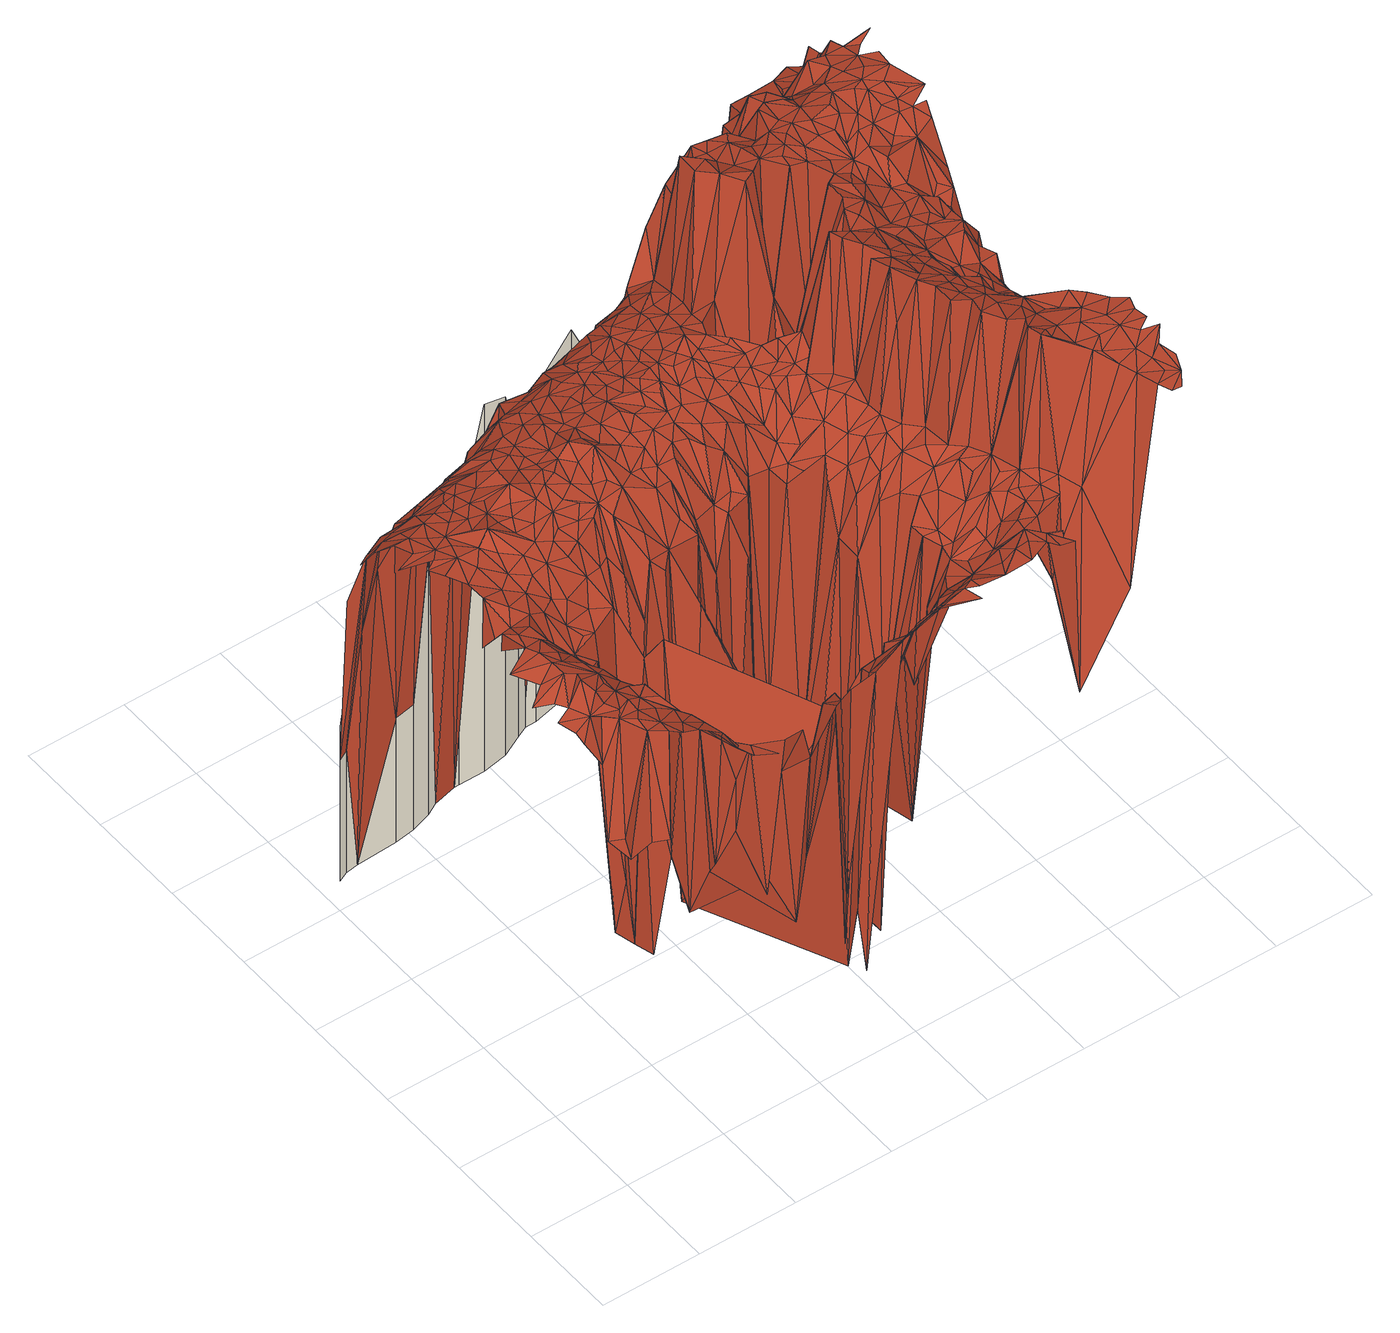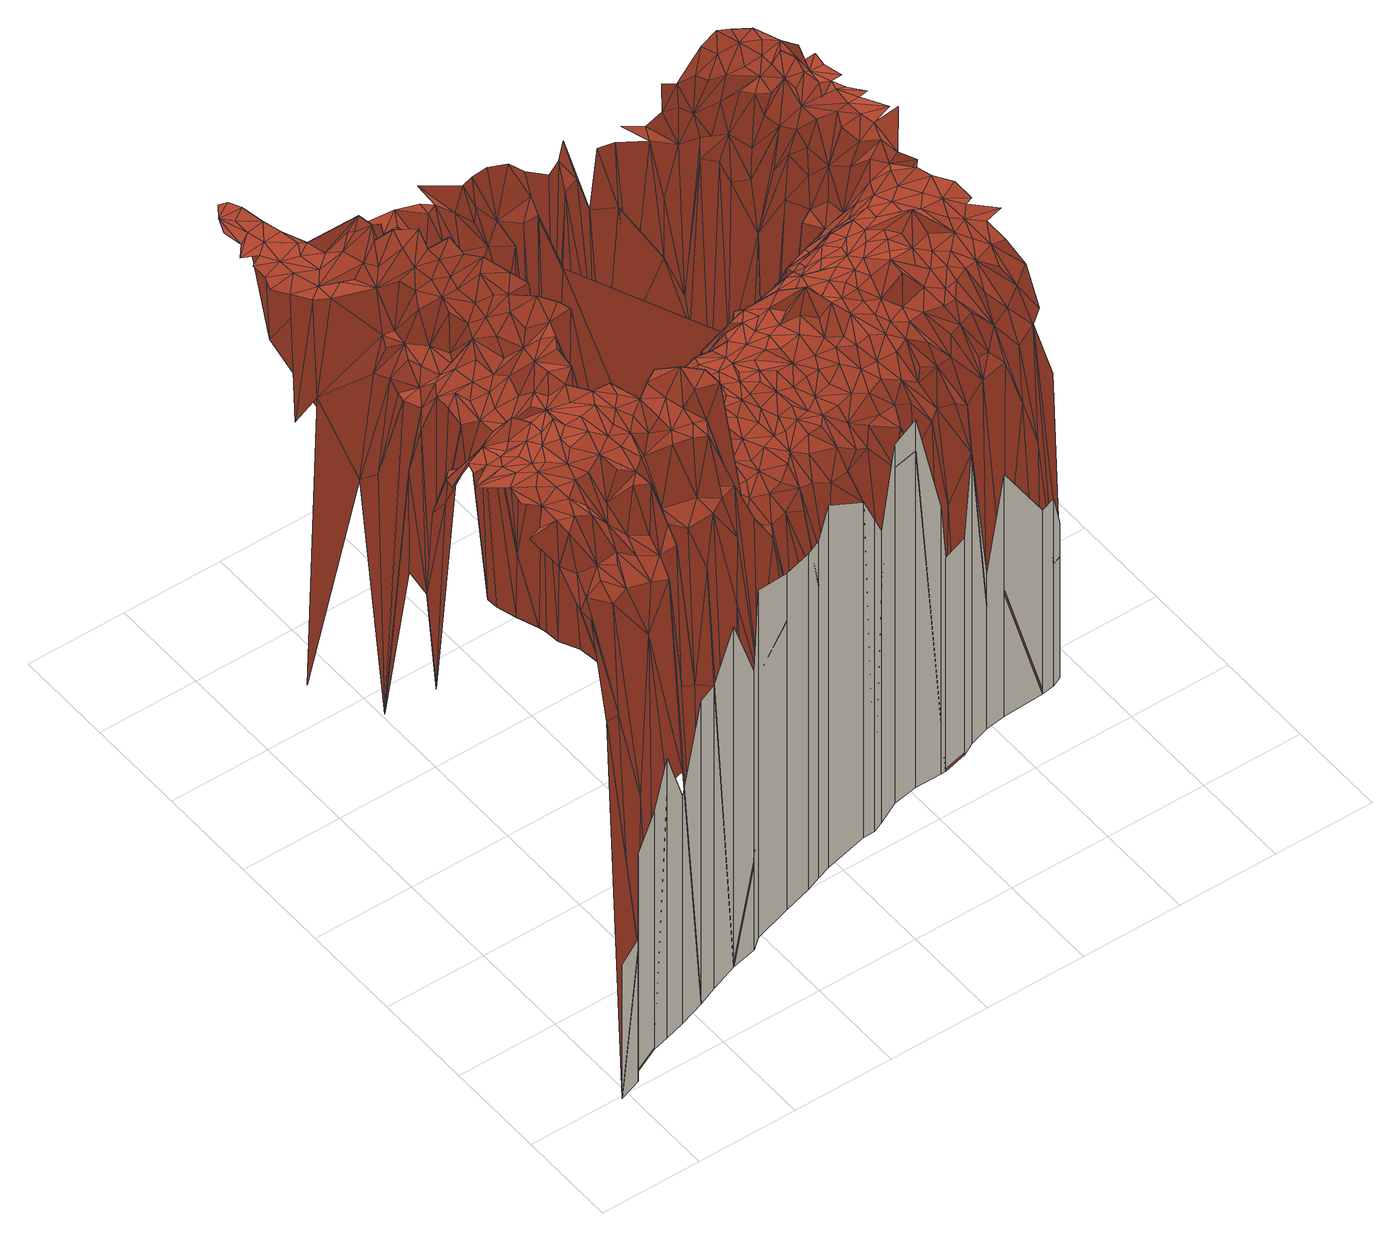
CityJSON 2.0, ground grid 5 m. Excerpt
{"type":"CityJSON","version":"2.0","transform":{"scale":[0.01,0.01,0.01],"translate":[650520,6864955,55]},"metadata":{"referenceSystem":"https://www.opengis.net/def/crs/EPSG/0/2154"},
"CityObjects":{
"building1":{"type":"Building","geometry":[{"type":"MultiSurface","lod":"2","boundaries":[[[0,1,2]],[[1,3,2]],[[4,5,0]],[[4,0,2]],[[6,7,5]],[[3,1,8]],[[7,6,9]],[[6,10,9]],[[5,4,11]],[[6,5,11]],[[6,12,10]],[[3,4,2]],[[13,3,8]],[[4,6,11]],[[14,15,16]],[[15,14,17]],[[6,4,18]],[[4,3,19]],[[12,14,16]],[[3,13,20]],[[21,6,18]],[[12,6,22]],[[23,17,24]],[[6,21,25]],[[26,4,19]],[[3,27,19]],[[18,4,28]],[[27,3,20]],[[22,6,25]],[[17,14,24]],[[14,12,29]],[[4,26,28]],[[30,21,18]],[[12,22,29]],[[31,23,24]],[[23,31,32]],[[27,26,19]],[[21,30,25]],[[33,27,20]],[[30,18,28]],[[34,35,32]],[[36,26,27]],[[30,37,25]],[[38,22,25]],[[27,33,39]],[[40,31,24]],[[14,38,24]],[[26,41,28]],[[38,14,29]],[[22,38,29]],[[37,38,25]],[[41,30,28]],[[41,26,36]],[[39,33,42]],[[43,34,32]],[[38,40,24]],[[31,44,32]],[[31,40,45]],[[34,46,47]],[[30,38,37]],[[48,36,27]],[[48,27,39]],[[44,43,32]],[[46,49,47]],[[30,41,50]],[[47,49,51]],[[44,31,45]],[[46,34,43]],[[38,52,40]],[[48,41,36]],[[38,30,53]],[[54,39,42]],[[55,30,50]],[[49,46,51]],[[41,56,50]],[[46,43,57]],[[40,58,45]],[[48,39,59]],[[52,58,40]],[[60,43,44]],[[38,61,52]],[[30,55,53]],[[56,41,62]],[[41,48,63]],[[39,54,59]],[[43,60,57]],[[58,44,45]],[[46,64,51]],[[41,63,62]],[[56,55,50]],[[61,38,53]],[[65,54,42]],[[52,61,66]],[[67,68,69]],[[70,67,69]],[[71,72,73]],[[72,71,74]],[[58,60,44]],[[70,51,75]],[[76,46,57]],[[58,52,66]],[[46,76,64]],[[77,48,59]],[[68,67,73]],[[51,64,75]],[[78,56,62]],[[48,77,63]],[[54,77,59]],[[55,56,79]],[[61,80,66]],[[63,78,62]],[[53,55,79]],[[61,53,81]],[[67,70,82]],[[82,70,75]],[[65,77,54]],[[60,83,57]],[[84,85,74]],[[67,71,73]],[[86,58,66]],[[84,87,85]],[[56,78,79]],[[80,61,81]],[[80,86,66]],[[83,76,57]],[[58,83,60]],[[71,84,74]],[[88,65,89]],[[87,90,91]],[[77,65,92]],[[77,93,63]],[[93,78,63]],[[64,94,75]],[[76,94,64]],[[65,88,92]],[[87,84,90]],[[95,53,79]],[[71,67,96]],[[83,58,97]],[[98,58,86]],[[53,99,81]],[[58,98,97]],[[100,84,71]],[[93,77,101]],[[102,67,82]],[[103,82,75]],[[78,93,101]],[[86,80,104]],[[90,105,91]],[[106,77,92]],[[78,95,79]],[[67,102,96]],[[99,80,81]],[[99,53,95]],[[76,83,107]],[[90,84,108]],[[109,71,96]],[[88,106,92]],[[77,106,101]],[[109,100,71]],[[94,103,75]],[[94,76,107]],[[110,105,111]],[[112,78,101]],[[103,102,82]],[[98,86,104]],[[78,112,113]],[[80,99,104]],[[114,83,97]],[[115,78,113]],[[84,100,116]],[[95,78,115]],[[84,116,108]],[[106,88,117]],[[102,109,96]],[[98,114,97]],[[116,90,108]],[[105,118,111]],[[105,90,119]],[[83,114,107]],[[106,120,101]],[[100,109,116]],[[121,122,123,124]],[[120,112,101]],[[102,103,125]],[[103,94,126]],[[99,95,115]],[[90,116,119]],[[127,106,117]],[[128,94,107]],[[118,105,129]],[[130,109,102]],[[99,131,104]],[[114,98,132]],[[133,98,104]],[[112,134,113]],[[135,115,113]],[[130,102,125]],[[114,136,107]],[[120,106,137]],[[106,127,137]],[[116,109,138]],[[127,117,139]],[[94,128,126]],[[140,105,119]],[[105,140,129]],[[135,99,115]],[[103,141,125]],[[109,130,142]],[[98,143,132]],[[131,144,104]],[[112,120,145]],[[136,128,107]],[[99,144,131]],[[141,103,126]],[[134,135,113]],[[122,146,147,123]],[[143,98,133]],[[146,118,129]],[[99,135,148]],[[144,133,104]],[[144,99,148]],[[149,120,137]],[[116,150,119]],[[134,112,145]],[[127,149,137]],[[151,109,142]],[[109,151,138]],[[141,130,125]],[[120,149,145]],[[152,116,138]],[[136,114,153]],[[135,144,148]],[[116,152,150]],[[149,127,154]],[[114,132,155]],[[144,143,133]],[[128,156,126]],[[157,140,119]],[[158,146,129]],[[128,136,159]],[[150,157,119]],[[140,158,129]],[[156,141,126]],[[127,160,154]],[[130,161,142]],[[114,162,153]],[[163,152,138]],[[132,143,155]],[[152,157,150]],[[151,163,138]],[[130,141,164]],[[156,128,159]],[[162,136,153]],[[162,114,155]],[[130,165,166]],[[157,158,140]],[[161,151,142]],[[161,130,166]],[[167,149,154]],[[157,152,168]],[[165,130,164]],[[152,163,168]],[[136,169,159]],[[144,135,170]],[[141,156,164]],[[143,144,170]],[[136,162,169]],[[160,167,154]],[[145,149,171]],[[163,151,172]],[[158,157,173]],[[158,174,146]],[[151,161,172]],[[165,175,166]],[[155,143,170]],[[146,176,177,147]],[[175,161,166]],[[163,178,168]],[[179,134,145]],[[180,157,168]],[[181,156,159]],[[157,182,173]],[[167,160,183]],[[182,157,184]],[[178,163,172]],[[156,185,164]],[[157,180,184]],[[149,167,171]],[[186,165,164]],[[162,155,170]],[[174,158,173]],[[186,175,165]],[[169,181,159]],[[161,187,172]],[[185,156,188]],[[178,180,168]],[[161,175,189]],[[156,181,188]],[[135,134,190]],[[169,162,191]],[[192,182,184]],[[193,178,172]],[[135,194,170]],[[195,167,183]],[[182,196,173]],[[180,192,184]],[[161,197,187]],[[191,162,170]],[[179,145,171]],[[197,161,189]],[[180,178,198]],[[187,197,172]],[[196,174,173]],[[185,199,164]],[[199,186,164]],[[182,192,200]],[[181,169,191]],[[186,201,175]],[[202,185,188]],[[175,201,189]],[[197,193,172]],[[198,178,193]],[[167,195,171]],[[196,182,200]],[[192,180,198]],[[181,202,188]],[[185,202,203]],[[192,196,200]],[[199,185,203]],[[201,197,189]],[[181,191,204]],[[199,201,186]],[[202,181,204]],[[176,205,206,177]],[[196,207,174]],[[196,192,208]],[[194,191,170]],[[193,197,209]],[[192,198,210]],[[194,135,190]],[[198,193,210]],[[195,179,171]],[[208,192,210]],[[202,211,203]],[[195,212,213]],[[179,214,134]],[[211,199,203]],[[179,195,213]],[[215,193,209]],[[197,201,216]],[[191,194,217]],[[218,196,208]],[[191,219,204]],[[207,196,220]],[[219,191,217]],[[193,215,210]],[[201,199,221]],[[212,222,213]],[[209,197,223]],[[196,218,220]],[[224,202,204]],[[218,208,210]],[[201,221,216]],[[202,224,211]],[[197,216,223]],[[134,214,190]],[[221,199,225]],[[194,226,217]],[[227,199,211]],[[228,179,213]],[[219,224,204]],[[226,219,217]],[[215,209,223]],[[199,227,225]],[[229,207,220]],[[205,230,231,206]],[[232,218,210]],[[222,228,213]],[[215,232,210]],[[219,226,233]],[[218,234,220]],[[221,235,216]],[[179,228,236]],[[218,232,237]],[[226,194,190]],[[216,235,223]],[[238,221,225]],[[234,218,237]],[[239,229,220]],[[224,240,211]],[[240,219,233]],[[240,227,211]],[[228,222,241]],[[234,239,220]],[[240,224,219]],[[241,222,242]],[[226,243,233]],[[244,215,223]],[[227,240,225]],[[244,232,215]],[[235,221,245]],[[221,238,245]],[[240,238,225]],[[214,179,236]],[[232,246,237]],[[235,247,223]],[[243,248,233]],[[246,234,237]],[[248,240,233]],[[230,249,250,231]],[[247,251,223]],[[251,244,223]],[[232,244,246]],[[229,239,252]],[[226,253,243]],[[253,226,190]],[[239,234,252]],[[228,214,236]],[[254,241,242]],[[255,235,245]],[[228,241,256]],[[247,235,255]],[[257,234,246]],[[229,258,249]],[[238,255,245]],[[238,240,259]],[[258,229,252]],[[253,248,243]],[[246,244,260]],[[260,244,251]],[[261,234,257]],[[214,228,256]],[[251,247,262]],[[234,261,252]],[[263,238,259]],[[241,254,264]],[[255,238,263]],[[261,257,246]],[[247,255,262]],[[240,248,265]],[[260,251,262]],[[240,266,259]],[[267,253,190]],[[246,260,268]],[[214,267,190]],[[248,253,269]],[[261,246,268]],[[241,270,256]],[[270,241,264]],[[258,271,249]],[[249,271,272,250]],[[254,273,264]],[[266,240,265]],[[248,269,265]],[[274,258,252]],[[253,267,275]],[[260,262,276]],[[255,277,262]],[[270,214,256]],[[277,255,263]],[[278,263,259]],[[261,279,252]],[[266,278,259]],[[258,274,271]],[[253,275,280]],[[267,214,281]],[[260,282,268]],[[214,270,281]],[[279,261,268]],[[253,280,269]],[[279,274,252]],[[278,277,263]],[[282,260,276]],[[275,267,280]],[[278,266,265]],[[283,270,264]],[[262,277,284]],[[262,285,276]],[[269,280,265]],[[271,286,287,272]],[[282,279,268]],[[288,267,281]],[[280,267,289]],[[277,278,290]],[[270,288,281]],[[285,262,284]],[[273,291,264]],[[267,288,289]],[[292,278,265]],[[274,279,293]],[[285,282,276]],[[288,270,283]],[[274,294,271]],[[265,280,295]],[[278,292,296]],[[291,283,264]],[[278,297,290]],[[277,298,284]],[[298,277,290]],[[292,265,295]],[[274,293,299]],[[300,280,289]],[[279,282,301]],[[291,273,302]],[[303,288,283]],[[288,300,289]],[[279,304,293]],[[305,278,296]],[[286,306,307,287]],[[308,285,284]],[[309,282,285]],[[297,278,305]],[[294,274,299]],[[297,298,290]],[[304,279,301]],[[301,282,309]],[[298,308,284]],[[300,310,280]],[[291,303,283]],[[292,305,296]],[[308,309,285]],[[280,311,295]],[[293,304,299]],[[288,303,312]],[[313,292,295]],[[310,314,280]],[[298,297,315]],[[314,311,280]],[[300,288,316]],[[317,291,302]],[[303,291,312]],[[297,305,315]],[[309,308,318]],[[301,309,319]],[[304,301,319]],[[292,313,320]],[[321,313,295]],[[300,314,310]],[[308,298,322]],[[316,288,312]],[[304,323,299]],[[305,292,320]],[[311,324,295]],[[323,294,299]],[[324,321,295]],[[322,298,315]],[[308,322,318]],[[314,300,325]],[[291,317,326]],[[327,304,319]],[[313,321,320]],[[323,304,327]],[[311,314,324]],[[328,309,318]],[[300,316,325]],[[305,329,315]],[[291,330,312]],[[309,328,319]],[[294,323,331]],[[306,332,333,307]],[[329,305,320]],[[317,334,326]],[[330,291,326]],[[321,324,335]],[[324,314,335]],[[336,316,312]],[[322,337,318]],[[330,336,312]],[[329,338,315]],[[339,322,315]],[[340,314,325]],[[341,328,318]],[[334,342,326]],[[323,327,343]],[[344,321,335]],[[337,341,318]],[[314,340,335]],[[321,345,320]],[[342,330,326]],[[323,343,331]],[[345,329,320]],[[338,339,315]],[[316,336,346]],[[347,327,319]],[[339,337,322]],[[348,321,344]],[[342,334,349]],[[328,347,319]],[[336,330,350]],[[351,340,325]],[[330,342,349]],[[321,348,345]],[[329,352,338]],[[352,329,345]],[[327,347,343]],[[340,353,335]],[[353,344,335]],[[337,339,354]],[[355,328,341]],[[334,356,349]],[[337,355,341]],[[352,339,338]],[[343,357,331]],[[336,358,346]],[[358,336,350]],[[355,337,354]],[[347,328,359]],[[330,349,360]],[[330,360,350]],[[332,361,362,333]],[[328,355,359]],[[353,348,344]],[[363,340,351]],[[357,364,331]],[[339,352,365]],[[347,357,343]],[[363,353,340]],[[339,366,354]],[[348,367,345]],[[356,368,349]],[[369,352,345]],[[348,353,370]],[[371,358,350]],[[316,372,325]],[[366,355,354]],[[366,339,373]],[[349,368,360]],[[360,371,350]],[[374,339,365]],[[339,374,373]],[[367,348,370]],[[375,347,359]],[[355,375,359]],[[352,369,365]],[[357,347,376]],[[377,363,351]],[[367,369,345]],[[372,316,346]],[[372,351,325]],[[353,378,370]],[[353,363,379]],[[347,375,376]],[[380,355,366]],[[361,381,382,362]],[[368,383,360]],[[383,371,360]],[[378,367,370]],[[357,384,364]],[[380,375,355]],[[369,374,365]],[[368,385,386]],[[358,371,387]],[[388,377,351]],[[389,366,373]],[[384,357,376]],[[383,368,386]],[[374,389,373]],[[353,390,378]],[[358,391,346]],[[388,363,377]],[[389,380,366]],[[375,392,376]],[[364,384,393]],[[371,383,387]],[[367,378,394]],[[390,353,379]],[[369,367,395]],[[374,369,396]],[[397,358,387]],[[363,398,379]],[[363,388,398]],[[392,375,399]],[[389,374,400]],[[401,375,380]],[[385,402,386]],[[381,403,404,382]],[[367,394,395]],[[380,389,405]],[[392,384,376]],[[375,401,399]],[[378,390,394]],[[384,406,393]],[[383,386,407]],[[408,374,396]],[[369,408,396]],[[388,351,409]],[[374,408,400]],[[401,380,405]],[[408,369,395]],[[398,390,379]],[[391,358,397]],[[410,392,399]],[[383,411,387]],[[389,412,405]],[[386,402,407]],[[413,389,400]],[[401,410,399]],[[414,397,387]],[[411,383,407]],[[412,401,405]],[[391,415,346]],[[408,413,400]],[[398,388,416]],[[372,346,417]],[[346,415,417]],[[394,418,395]],[[384,392,419]],[[394,390,420]],[[351,372,409]],[[421,408,395]],[[390,398,416]],[[384,419,406]],[[411,414,387]],[[412,389,422]],[[389,413,422]],[[392,410,423]],[[416,388,424]],[[402,425,407]],[[418,421,395]],[[414,391,397]],[[418,394,420]],[[426,411,407]],[[390,416,420]],[[401,412,427]],[[408,428,413]],[[419,392,423]],[[428,408,421]],[[388,429,424]],[[401,430,410]],[[414,411,431]],[[413,428,422]],[[429,388,409]],[[425,402,432]],[[433,426,407]],[[430,401,427]],[[411,426,434]],[[425,433,407]],[[435,412,422]],[[436,428,421]],[[403,437,438,404]],[[406,419,439]],[[412,435,427]],[[421,418,440]],[[410,430,423]],[[441,416,424]],[[411,434,431]],[[428,442,422]],[[416,443,420]],[[444,391,414]],[[402,445,432]],[[443,418,420]],[[429,446,424]],[[442,435,422]],[[447,414,431]],[[426,433,434]],[[446,441,424]],[[448,419,423]],[[449,436,421]],[[433,425,432]],[[415,391,450]],[[447,444,414]],[[451,428,436]],[[435,430,427]],[[441,443,416]],[[372,452,409]],[[449,421,440]],[[442,428,453]],[[418,454,440]],[[418,443,455]],[[430,448,423]],[[456,372,417]],[[434,447,431]],[[428,451,453]],[[415,457,417]],[[454,418,455]],[[372,456,452]],[[419,448,439]],[[458,429,409]],[[391,459,450]],[[452,458,409]],[[459,415,450]],[[391,444,460]],[[449,451,436]],[[457,456,417]],[[430,435,461]],[[445,462,432]],[[463,435,442]],[[464,441,446]],[[454,449,440]],[[456,458,452]],[[459,457,415]],[[444,447,460]],[[465,447,434]],[[433,466,434]],[[463,442,453]],[[459,391,460]],[[467,446,429]],[[430,468,448]],[[469,443,441]],[[458,470,429]],[[471,433,432]],[[472,430,461]],[[443,473,455]],[[464,446,474]],[[430,472,468]],[[451,475,453]],[[435,463,461]],[[448,468,439]],[[462,445,476]],[[477,454,455]],[[449,454,478]],[[466,465,434]],[[466,433,479]],[[449,475,451]],[[458,456,480]],[[464,469,441]],[[457,481,456]],[[433,471,479]],[[457,459,482]],[[470,467,429]],[[446,467,474]],[[469,473,443]],[[462,471,432]],[[447,483,460]],[[473,477,455]],[[475,463,453]],[[449,478,484]],[[437,485,486,438]],[[487,447,465]],[[468,488,439]],[[489,459,460]],[[475,449,484]],[[478,454,490]],[[459,489,482]],[[458,491,470]],[[468,472,492]],[[456,493,480]],[[467,464,474]],[[454,477,490]],[[494,457,482]],[[491,458,480]],[[481,457,495]],[[483,489,460]],[[496,472,461]],[[481,493,456]],[[483,447,497]],[[469,464,498]],[[471,462,476]],[[471,466,479]],[[463,499,461]],[[466,487,465]],[[488,468,500]],[[477,473,501]],[[447,487,497]],[[457,494,495]],[[491,467,470]],[[489,494,482]],[[502,503,476]],[[463,475,504]],[[472,496,492]],[[473,469,505]],[[503,471,476]],[[506,475,484]],[[499,496,461]],[[466,471,507]],[[473,505,501]],[[464,467,508]],[[509,491,480]],[[510,469,498]],[[478,511,484]],[[498,464,508]],[[512,489,483]],[[468,513,500]],[[503,502,514]],[[493,509,480]],[[515,477,501]],[[477,515,490]],[[516,468,492]],[[487,466,517]],[[513,488,500]],[[475,506,504]],[[469,510,505]],[[511,478,490]],[[499,463,518]],[[494,489,519]],[[485,520,521,486]],[[517,466,507]],[[518,463,504]],[[522,481,495]],[[467,491,523]],[[506,484,524]],[[522,493,481]],[[489,512,519]],[[471,503,525]],[[468,516,513]],[[471,526,507]],[[527,483,497]],[[488,513,528]],[[510,498,508]],[[505,529,501]],[[496,516,492]],[[496,499,518]],[[494,530,495]],[[484,511,524]],[[529,515,501]],[[531,503,514]],[[491,509,532]],[[508,467,523]],[[487,527,497]],[[527,512,483]],[[503,533,525]],[[526,471,525]],[[515,511,490]],[[503,531,533]],[[506,534,504]],[[491,532,523]],[[530,494,519]],[[527,487,517]],[[493,535,509]],[[505,510,536]],[[530,522,495]],[[537,517,507]],[[496,518,538]],[[539,518,504]],[[510,508,540]],[[541,506,524]],[[529,505,536]],[[522,535,493]],[[533,531,525]],[[526,537,507]],[[534,539,504]],[[509,535,532]],[[512,542,519]],[[513,543,528]],[[511,541,524]],[[516,496,544]],[[515,529,545]],[[534,506,546]],[[547,527,517]],[[542,530,519]],[[546,506,541]],[[496,538,544]],[[548,508,523]],[[547,517,537]],[[513,516,549]],[[550,510,540]],[[511,515,551]],[[522,530,552]],[[532,553,523]],[[510,550,536]],[[508,554,540]],[[542,512,555]],[[531,556,525]],[[518,539,557]],[[537,526,558]],[[541,511,551]],[[535,553,532]],[[559,526,525]],[[515,545,551]],[[560,529,536]],[[538,518,561]],[[535,522,562]],[[543,513,549]],[[520,563,564,521]],[[554,508,548]],[[543,565,528]],[[529,560,545]],[[527,566,512]],[[516,544,549]],[[553,567,523]],[[530,568,552]],[[567,548,523]],[[547,537,569]],[[539,534,570]],[[571,522,552]],[[512,566,555]],[[561,518,557]],[[554,550,540]],[[535,562,553]],[[526,559,558]],[[530,542,572]],[[534,546,570]],[[550,560,536]],[[522,571,562]],[[538,561,544]],[[556,559,525]],[[573,527,547]],[[568,530,572]],[[574,537,558]],[[546,541,575]],[[537,574,569]],[[576,543,549]],[[566,542,555]],[[568,571,552]],[[527,573,577]],[[573,547,569]],[[566,527,577]],[[539,578,557]],[[550,554,579]],[[543,576,565]],[[545,580,551]],[[531,581,556]],[[545,560,582]],[[583,541,551]],[[584,554,548]],[[553,562,585]],[[560,550,586]],[[567,584,548]],[[544,587,549]],[[559,574,558]],[[542,566,572]],[[580,545,582]],[[578,561,557]],[[574,573,569]],[[561,587,544]],[[554,584,579]],[[553,588,567]],[[570,546,575]],[[587,576,549]],[[539,570,589]],[[541,583,575]],[[573,566,577]],[[562,571,590]],[[591,559,556]],[[571,568,592]],[[581,531,593]],[[578,539,589]],[[594,550,579]],[[580,583,551]],[[588,553,585]],[[560,595,582]],[[562,590,585]],[[550,594,586]],[[588,584,567]],[[596,568,572]],[[591,574,559]],[[595,560,586]],[[597,573,574]],[[561,578,598]],[[581,591,556]],[[587,561,598]],[[566,596,572]],[[595,580,582]],[[566,573,599]],[[570,575,600]],[[579,584,601]],[[597,574,591]],[[571,592,602]],[[576,603,565]],[[590,571,602]],[[584,588,604]],[[576,587,605]],[[592,568,606]],[[590,588,585]],[[595,583,580]],[[594,579,601]],[[575,583,600]],[[594,595,586]],[[568,596,606]],[[607,570,600]],[[584,608,601]],[[609,573,597]],[[570,607,589]],[[610,584,604]],[[563,611,612,564]],[[596,566,613]],[[578,614,598]],[[573,615,599]],[[615,566,599]],[[614,578,589]],[[588,590,616]],[[609,597,591]],[[583,595,617]],[[588,610,604]],[[584,610,608]],[[618,587,598]],[[603,576,605]],[[592,619,602]],[[595,594,620]],[[573,609,615]],[[621,594,601]],[[610,588,616]],[[583,622,600]],[[619,592,606]],[[623,590,602]],[[566,624,613]],[[608,621,601]],[[587,625,605]],[[566,615,624]],[[614,618,598]],[[587,618,626]],[[622,583,617]],[[594,621,620]],[[622,607,600]],[[625,587,626]],[[627,596,613]],[[616,590,628]],[[629,614,589]],[[619,623,602]],[[630,591,581]],[[607,631,589]],[[595,632,617]],[[610,616,633]],[[634,581,593]],[[596,635,606]],[[608,610,636]],[[632,595,620]],[[590,623,628]],[[629,589,637]],[[635,596,627]],[[589,631,637]],[[625,603,605]],[[630,609,591]],[[635,619,606]],[[621,608,638]],[[615,609,639]],[[614,629,618]],[[616,640,633]],[[622,631,607]],[[608,636,638]],[[621,632,620]],[[623,619,641]],[[609,642,639]],[[640,616,628]],[[643,610,633]],[[618,644,626]],[[610,643,636]],[[619,635,641]],[[644,625,626]],[[645,627,613]],[[618,629,646]],[[624,645,613]],[[625,647,603]],[[611,648,649,612]],[[631,622,650]],[[644,618,646]],[[632,651,617]],[[609,652,642]],[[653,615,639]],[[624,615,654]],[[640,643,633]],[[655,622,617]],[[656,632,621]],[[623,657,628]],[[634,593,658]],[[630,581,659]],[[657,623,641]],[[581,634,659]],[[660,621,638]],[[642,653,639]],[[631,661,637]],[[657,640,628]],[[625,644,662]],[[660,656,621]],[[636,660,638]],[[663,629,637]],[[603,664,665]],[[647,664,603]],[[617,651,666]],[[625,667,647]],[[661,631,650]],[[622,668,650]],[[615,653,654]],[[635,669,641]],[[609,630,652]],[[629,663,646]],[[636,643,670]],[[671,644,646]],[[667,625,662]],[[672,635,627]],[[645,624,654]],[[669,657,641]],[[655,617,666]],[[643,640,673]],[[652,653,642]],[[660,636,670]],[[644,667,662]],[[640,657,673]],[[661,674,637]],[[669,635,675]],[[645,672,627]],[[668,661,650]],[[663,671,646]],[[674,663,637]],[[622,655,668]],[[632,656,676]],[[635,672,675]],[[657,677,673]],[[632,676,651]],[[667,644,678]],[[644,671,678]],[[643,679,670]],[[667,680,647]],[[657,669,681]],[[679,643,673]],[[630,659,682]],[[656,660,676]],[[664,683,665]],[[680,664,647]],[[648,683,684,649]],[[672,645,654]],[[661,668,685]],[[686,660,670]],[[657,687,677]],[[661,688,674]],[[630,689,652]],[[651,676,666]],[[653,652,690]],[[691,669,675]],[[692,634,658]],[[677,693,673]],[[671,663,694]],[[679,686,670]],[[687,657,681]],[[689,630,682]],[[688,663,674]],[[695,672,654]],[[634,696,659]],[[697,698,658]],[[693,679,673]],[[668,699,685]],[[659,696,682]],[[680,667,678]],[[700,661,685]],[[655,699,668]],[[678,671,694]],[[669,691,681]],[[688,661,701]],[[672,691,675]],[[653,702,654]],[[664,680,683]],[[687,693,677]],[[698,697,703]],[[676,660,704]],[[705,655,666]],[[652,689,690]],[[661,700,701]],[[660,686,706]],[[676,707,666]],[[634,692,708]],[[698,692,658]],[[696,634,708]],[[707,705,666]],[[699,700,685]],[[672,695,709]],[[702,695,654]],[[679,693,710]],[[699,655,705]],[[686,679,706]],[[704,660,706]],[[663,711,694]],[[663,688,711]],[[702,653,690]],[[712,687,681]],[[693,687,710]],[[713,689,682]],[[691,712,681]],[[679,714,706]],[[696,713,682]],[[692,698,708]],[[672,715,691]],[[716,688,701]],[[680,717,683]],[[700,699,718]],[[676,719,707]],[[720,679,710]],[[700,716,701]],[[676,704,721]],[[695,702,709]],[[689,713,690]],[[714,679,722]],[[699,705,723]],[[680,678,724]],[[705,707,725]],[[687,720,710]],[[672,709,726]],[[715,712,691]],[[727,678,694]],[[688,716,711]],[[699,723,718]],[[687,712,728]],[[698,729,708]],[[719,676,721]],[[679,720,722]],[[715,672,726]],[[730,700,718]],[[716,700,730]],[[683,731,732,684]],[[707,719,725]],[[720,687,728]],[[713,733,690]],[[717,680,724]],[[734,704,706]],[[714,735,706]],[[733,702,690]],[[717,736,683]],[[712,715,737]],[[729,698,738]],[[713,696,739]],[[711,727,694]],[[740,696,708]],[[709,702,726]],[[728,712,741]],[[705,742,723]],[[735,714,722]],[[742,705,725]],[[678,727,724]],[[704,743,721]],[[711,716,744]],[[729,740,708]],[[723,742,718]],[[745,730,718]],[[735,734,706]],[[696,740,739]],[[712,746,741]],[[745,716,730]],[[747,712,737]],[[704,734,743]],[[719,742,725]],[[715,747,737]],[[748,745,718]],[[742,748,718]],[[749,720,728]],[[750,713,739]],[[744,716,751]],[[727,711,744]],[[716,745,751]],[[749,728,741]],[[713,752,733]],[[702,753,726]],[[746,712,747]],[[754,719,721]],[[702,733,755]],[[756,717,724]],[[736,717,756]],[[720,757,722]],[[742,719,758]],[[759,715,726]],[[746,749,741]],[[734,735,760]],[[713,750,752]],[[753,702,755]],[[727,761,724]],[[749,757,720]],[[743,754,721]],[[719,754,758]],[[715,759,747]],[[762,735,722]],[[745,748,763]],[[761,756,724]],[[764,744,751]],[[764,727,744]],[[748,742,765]],[[735,766,760]],[[752,767,733]],[[733,767,755]],[[753,759,726]],[[749,746,768]],[[754,742,758]],[[748,765,763]],[[745,769,751]],[[761,727,770]],[[736,756,771]],[[731,771,772,732]],[[757,762,722]],[[734,773,743]],[[742,774,765]],[[735,762,766]],[[727,764,770]],[[773,734,760]],[[769,745,763]],[[756,761,775]],[[776,746,747]],[[769,764,751]],[[746,777,768]],[[778,753,755]],[[742,754,779]],[[780,757,749]],[[774,742,781]],[[782,749,768]],[[773,754,743]],[[766,773,760]],[[759,753,778]],[[759,776,747]],[[746,776,777]],[[781,742,779]],[[780,749,782]],[[765,783,763]],[[764,784,770]],[[774,783,765]],[[780,762,757]],[[756,775,785]],[[764,769,786]],[[787,761,770]],[[777,782,768]],[[771,756,785]],[[754,788,779]],[[766,762,789]],[[761,787,775]],[[790,769,763]],[[754,773,791]],[[788,754,791]],[[773,766,792]],[[784,793,770]],[[766,789,792]],[[783,790,763]],[[793,787,770]],[[794,764,786]],[[776,759,795]],[[774,781,796]],[[783,774,796]],[[794,784,764]],[[762,780,797]],[[775,787,785]],[[788,798,779]],[[769,794,786]],[[782,777,799]],[[777,776,799]],[[780,782,799]],[[762,800,789]],[[801,781,779]],[[771,802,803,772]],[[804,771,785]],[[784,805,793]],[[773,806,791]],[[780,807,797]],[[790,808,769]],[[807,780,799]],[[789,800,792]],[[794,769,809]],[[798,801,779]],[[800,762,797]],[[806,773,792]],[[805,787,793]],[[804,810,771]],[[769,808,809]],[[783,808,790]],[[811,788,791]],[[781,801,796]],[[794,805,784]],[[787,804,785]],[[808,783,796]],[[788,811,798]],[[800,812,792]],[[787,805,813]],[[812,806,792]],[[801,798,814]],[[806,811,791]],[[815,794,809]],[[807,816,797]],[[794,815,805]],[[804,787,817]],[[808,818,809]],[[816,800,797]],[[817,787,813]],[[819,808,796]],[[805,815,813]],[[801,820,796]],[[818,815,809]],[[798,811,814]],[[806,812,821]],[[812,800,816]],[[822,801,814]],[[804,823,810]],[[824,807,799]],[[820,819,796]],[[802,825,826,803]],[[815,827,813]],[[811,806,828]],[[815,818,829]],[[820,801,830]],[[801,822,830]],[[827,817,813]],[[808,831,818]],[[821,812,832]],[[833,806,821]],[[831,808,819]],[[806,833,828]],[[811,822,814]],[[823,804,817]],[[812,816,832]],[[810,823,834]],[[816,807,824]],[[815,829,835]],[[833,811,828]],[[827,815,835]],[[818,836,829]],[[833,821,832]],[[820,831,819]],[[818,831,837]],[[836,818,837]],[[817,827,838]],[[839,820,830]],[[822,839,830]],[[822,811,840]],[[829,836,835]],[[811,833,841]],[[827,842,838]],[[823,817,838]],[[827,843,842]],[[831,820,844]],[[843,827,835]],[[823,845,834]],[[825,845,846,826]],[[847,811,841]],[[811,847,840]],[[820,839,844]],[[839,822,840]],[[831,848,837]],[[836,849,835]],[[842,843,838]],[[849,843,835]],[[850,836,837]],[[845,823,851]],[[852,831,844]],[[839,853,844]],[[848,850,837]],[[831,852,848]],[[836,850,849]],[[854,823,838]],[[847,855,840]],[[843,856,838]],[[857,839,840]],[[823,854,851]],[[858,843,849]],[[856,854,838]],[[839,857,853]],[[852,850,848]],[[850,859,849]],[[853,857,844]],[[860,845,851]],[[859,858,849]],[[857,852,844]],[[856,843,861]],[[845,860,862,846]],[[843,858,863]],[[843,863,861]],[[850,852,864]],[[854,865,851]],[[854,856,861]],[[859,850,866]],[[865,860,851]],[[858,859,867]],[[865,854,861]],[[863,858,867]],[[859,866,868]],[[863,869,861]],[[860,870,871,862]],[[859,868,867]],[[869,863,867]],[[869,865,861]],[[865,872,860]],[[860,872,873]],[[865,869,874]],[[872,865,874]],[[872,875,873]],[[870,875,876,871]]],"semantics":{"surfaces":[{"type":"RoofSurface"},{"type":"WallSurface"}],"values":[0,0,0,0,0,0,0,0,0,0,0,0,0,0,0,0,0,0,0,0,0,0,0,0,0,0,0,0,0,0,0,0,0,0,0,0,0,0,0,0,0,0,0,0,0,0,0,0,0,0,0,0,0,0,0,0,0,0,0,0,0,0,0,0,0,0,0,0,0,0,0,0,0,0,0,0,0,0,0,0,0,0,0,0,0,0,0,0,0,0,0,0,0,0,0,0,0,0,0,0,0,0,0,0,0,0,0,0,0,0,0,0,0,0,0,0,0,0,0,0,0,0,0,0,0,0,0,0,0,0,0,0,0,0,0,0,0,0,0,0,0,0,0,0,0,0,0,0,0,0,0,0,0,0,0,0,0,0,0,0,0,0,0,0,0,0,0,0,0,0,0,0,0,0,0,0,0,0,0,0,0,0,1,0,0,0,0,0,0,0,0,0,0,0,0,0,0,0,0,0,0,0,0,0,0,0,0,0,0,0,0,0,0,0,0,0,1,0,0,0,0,0,0,0,0,0,0,0,0,0,0,0,0,0,0,0,0,0,0,0,0,0,0,0,0,0,0,0,0,0,0,0,0,0,0,0,0,0,0,0,0,0,0,0,0,0,0,0,0,0,0,0,0,0,0,0,1,0,0,0,0,0,0,0,0,0,0,0,0,0,0,0,0,0,0,0,0,0,0,0,0,0,0,0,0,0,0,0,0,0,0,0,0,0,0,0,0,0,0,0,0,0,0,0,0,0,0,0,0,0,0,0,0,0,1,0,0,0,0,0,0,0,0,0,0,0,0,0,0,0,0,0,0,0,0,0,0,0,0,0,0,0,0,0,0,0,0,0,0,0,0,0,0,0,0,0,1,0,0,0,0,0,0,0,0,0,0,0,0,0,0,0,0,0,0,0,0,0,0,0,0,0,0,0,0,0,0,0,0,0,1,0,0,0,0,0,0,0,0,0,0,0,0,0,0,0,0,0,0,0,0,0,0,0,0,0,0,0,0,0,0,0,0,0,0,0,0,0,0,0,0,1,0,0,0,0,0,0,0,0,0,0,0,0,0,0,0,0,0,0,0,0,0,0,0,0,0,0,0,0,1,0,0,0,0,0,0,0,0,0,0,0,0,0,0,0,0,0,0,0,0,0,0,0,0,0,0,0,0,1,0,0,0,0,0,0,0,0,0,0,0,0,0,0,0,0,0,0,0,0,0,0,0,0,0,0,0,0,0,0,0,0,0,0,0,0,0,0,0,0,0,0,0,0,0,0,0,0,0,0,1,0,0,0,0,0,0,0,0,0,0,0,0,0,0,0,0,0,0,0,0,0,0,0,0,0,0,0,0,0,0,0,0,0,0,0,0,0,0,0,0,0,0,0,0,0,0,0,0,0,1,0,0,0,0,0,0,0,0,0,0,0,0,0,0,0,0,0,0,0,0,0,0,0,0,0,0,0,0,0,0,0,0,0,1,0,0,0,0,0,0,0,0,0,0,0,0,0,0,0,0,0,0,0,0,0,0,0,0,0,0,0,0,0,0,0,1,0,0,0,0,0,0,0,0,0,0,0,0,0,0,0,0,0,0,0,0,0,0,0,0,0,0,0,0,0,0,0,0,0,0,0,0,0,0,0,0,0,0,0,0,0,0,0,0,0,0,0,0,0,0,0,0,0,0,0,0,0,0,0,1,0,0,0,0,0,0,0,0,0,0,0,0,0,0,0,0,0,0,0,0,0,0,0,0,0,0,0,0,0,0,0,0,0,0,0,0,0,0,0,0,0,0,0,0,0,0,0,0,0,0,0,0,0,0,0,0,0,0,0,0,0,0,0,0,0,0,0,0,0,0,0,0,0,0,0,0,0,0,0,0,0,0,0,0,0,0,0,1,0,0,0,0,0,0,0,0,0,0,0,0,0,0,0,0,0,0,0,0,0,0,0,0,0,0,0,0,0,0,0,0,0,0,0,0,0,0,0,0,0,0,0,0,0,0,0,0,0,0,0,0,0,0,0,0,0,1,0,0,0,0,0,0,0,0,0,0,0,0,0,0,0,0,0,0,0,0,0,0,0,0,0,0,0,0,0,0,0,0,0,0,0,0,0,0,0,0,0,0,0,0,0,0,0,0,0,0,0,0,0,0,0,0,0,0,0,0,0,0,0,0,0,0,0,0,0,0,0,0,0,0,0,0,0,1,0,0,0,0,0,0,0,0,0,0,0,0,0,0,0,0,0,0,0,0,0,0,0,0,0,0,0,0,0,0,0,0,0,0,0,0,0,0,0,0,0,0,0,0,0,0,0,0,0,0,0,0,0,0,0,0,0,0,0,0,0,0,0,0,0,0,0,0,0,0,0,0,0,0,0,0,0,0,0,0,0,0,0,0,0,0,0,0,0,0,0,0,0,0,0,0,0,0,0,0,1,0,0,0,0,0,0,0,0,0,0,0,0,0,0,0,0,0,0,0,0,0,0,0,0,0,0,0,0,0,0,0,0,0,0,0,0,0,0,0,0,0,0,0,0,0,0,0,0,0,0,0,0,0,0,0,0,0,0,0,0,0,0,0,0,0,0,0,0,1,0,0,0,0,0,0,0,0,0,0,0,0,0,0,0,0,0,0,0,0,0,0,0,0,0,0,0,0,0,0,0,0,0,0,0,0,0,0,0,0,0,0,0,0,0,0,0,0,0,0,0,0,0,0,0,0,0,0,0,0,0,0,0,0,0,1,0,0,0,0,0,0,0,0,0,0,0,0,0,0,0,0,0,0,0,0,0,0,0,0,0,0,0,0,0,0,0,0,0,0,0,0,0,0,0,0,0,0,0,0,0,0,0,0,0,0,0,0,0,0,0,0,0,0,0,0,0,0,0,0,0,0,0,0,0,0,0,0,0,0,0,0,0,0,0,0,0,0,0,0,0,0,0,1,0,0,0,0,0,0,0,0,0,0,0,0,0,0,0,0,0,0,0,0,0,0,0,0,0,0,0,0,0,0,0,0,0,0,0,0,0,0,0,0,0,0,0,0,0,0,0,0,0,0,0,0,0,0,0,0,0,0,0,0,0,0,0,0,0,0,0,0,0,0,0,0,0,0,0,1,0,0,0,0,0,0,0,0,0,0,0,0,0,0,0,0,0,0,0,0,0,0,0,0,0,0,0,0,0,0,0,0,0,0,0,0,0,0,0,0,0,0,0,0,0,0,0,0,0,0,0,0,0,0,0,0,0,1,0,0,0,0,0,0,0,0,0,0,0,0,0,0,0,0,0,0,0,0,0,0,0,0,0,0,0,0,0,0,0,0,0,0,0,0,0,0,0,0,0,0,0,0,1,0,0,0,0,0,0,0,0,0,0,0,0,0,0,0,0,0,0,0,0,0,0,0,0,0,0,0,0,0,0,0,0,0,0,0,0,1,0,0,0,0,0,0,0,0,0,0,0,0,0,0,0,0,0,0,0,0,0,0,0,0,0,0,0,0,0,0,1,0,0,0,0,0,0,0,0,0,0,0,0,1,0,0,0,0,0,0,0,0,1]}}]}
},
"vertices":[
[86,248,1833],[105,112,1824],[149,214,1836],[256,204,2421],[206,332,2422],[113,321,2212],[166,480,2336],[69,388,2305],[216,119,1853],[79,461,2306],[56,554,2306],[160,391,2414],[127,576,2332],[282,77,1865],[185,690,2411],[25,691,2303],[97,636,2327],[103,738,2352],[242,374,2420],[267,282,2422],[329,152,2418],[212,443,2417],[219,616,2410],[36,861,2356],[188,777,2402],[230,525,2409],[311,341,2402],[341,225,2405],[311,409,2409],[248,679,2384],[307,494,2391],[183,857,2397],[161,922,2386],[378,117,2409],[159,1081,2341],[48,937,2426],[390,327,2375],[300,566,2383],[330,643,2360],[434,196,2369],[241,773,2379],[375,414,2378],[464,121,2371],[191,1009,2375],[257,950,2357],[271,842,2362],[216,1102,2325],[82,1115,2276],[464,298,2346],[171,1151,2248],[385,508,2362],[186,1249,2403],[321,735,2352],[425,616,2278],[545,194,2307],[448,541,2297],[445,474,2364],[276,1046,2343],[375,892,2239],[524,255,2313],[328,981,2277],[395,694,2302],[470,401,2338],[528,343,2264],[259,1172,2366],[603,140,2251],[395,773,2260],[222,1480,2428],[103,1522,2393],[122,1429,2426],[173,1338,2418],[198,1601,2392],[23,1619,2363],[148,1545,2405],[122,1652,2373],[293,1265,2370],[336,1128,2311],[605,260,2172],[556,436,2164],[526,559,2162],[452,716,2204],[504,684,2120],[264,1395,2416],[414,1044,2106],[175,1753,2350],[105,1760,2342],[438,836,2171],[69,1852,2250],[675,133,2120],[633,73,2212],[154,1906,2217],[80,1961,2082],[633,193,2169],[598,370,2123],[383,1219,2335],[580,625,2060],[258,1568,2410],[424,954,2106],[488,912,2060],[587,683,1791],[227,1695,2368],[626,332,2100],[330,1474,2428],[369,1323,2373],[537,805,2059],[145,2007,2062],[691,270,2048],[425,1148,2252],[194,1839,2300],[279,1639,2390],[84,2061,1778],[106,2137,761],[671,394,2050],[619,456,2055],[499,1034,2051],[638,565,2030],[279,1789,2347],[743,109,2055],[154,2161,767],[240,1956,2177],[718,349,1226],[106,2137,41],[154,2161,41],[154,2161,1154],[106,2137,959],[390,1421,2404],[458,1274,2350],[774,178,2043],[501,1197,2245],[202,2117,1482],[395,1498,2484],[604,754,512],[554,945,2047],[619,836,790],[719,526,795],[683,607,1088],[522,1123,2137],[763,266,1770],[348,1707,2378],[829,54,2061],[260,2064,2053],[479,1365,2381],[380,1589,2406],[608,895,443],[631,790,446],[743,419,1111],[218,2170,41],[218,2170,1133],[651,685,456],[779,287,1441],[319,1901,2276],[418,1668,2389],[345,1804,2353],[580,1083,2072],[857,171,1109],[662,1014,1457],[548,1294,2348],[336,1989,2159],[295,2132,1785],[570,1182,2212],[900,107,2054],[487,1624,2414],[639,1080,2054],[406,1758,2367],[565,1398,2382],[515,1465,2410],[482,1542,2430],[946,195,1768],[414,1834,2347],[668,1164,2112],[766,1023,445],[1049,226,783],[481,1741,2381],[360,2100,2042],[424,2179,771],[547,1532,2428],[424,2179,41],[424,2179,1479],[478,1843,2347],[1111,245,1104],[470,1901,2325],[711,1234,2220],[408,2049,2093],[988,100,2066],[426,1953,2261],[640,1372,2363],[614,1472,2402],[534,1712,2391],[655,1286,2328],[587,1598,2434],[1013,1101,1772],[780,1139,2074],[504,1981,2257],[560,1804,2372],[885,1064,1770],[1072,160,1801],[495,2127,2045],[632,1666,2466],[536,1909,2330],[722,1483,2396],[469,2059,2110],[693,1560,2426],[736,1329,2338],[697,1411,2370],[796,1252,2209],[527,2195,41],[527,2195,959],[527,2195,775],[566,1997,2253],[639,1759,2468],[635,1899,2346],[795,1405,2361],[1130,55,2161],[1156,184,2052],[1341,336,1762],[699,1839,2366],[729,1657,2422],[858,1124,1153],[612,2059,2192],[851,1280,2212],[585,2137,1955],[767,1601,2434],[1189,102,2116],[757,1766,2393],[869,1394,2346],[796,1513,2400],[929,1141,1175],[850,1471,2380],[1234,208,2046],[629,2227,1774],[629,2227,41],[629,2227,1778],[717,1913,2353],[902,1224,2120],[697,2077,2207],[817,1685,2424],[1243,270,1472],[694,2010,2292],[875,1563,2407],[676,2172,2052],[923,1436,2362],[1295,205,806],[1264,135,2106],[984,1195,1823],[791,1878,2370],[843,1634,2433],[779,1971,2335],[828,1742,2402],[955,1373,2319],[691,2260,41],[691,2260,1333],[827,1819,2385],[762,2162,2065],[1052,1250,2093],[1373,107,2171],[905,1693,2427],[1347,284,426],[777,2064,2246],[754,2230,1535],[953,1522,2385],[845,1916,2358],[813,2104,2203],[918,1771,2407],[964,1631,2421],[1392,179,2092],[1058,1450,2366],[1026,1514,2375],[1134,1137,109],[855,2006,2335],[1073,1315,2193],[1409,253,2049],[813,2290,41],[813,2290,1311],[1445,91,2246],[833,2222,2082],[1092,1192,2055],[916,1897,2381],[978,1719,2467],[1032,1608,2500],[913,2120,2293],[1173,1281,2060],[1412,350,198],[957,2008,2341],[1488,258,2055],[1011,1847,2389],[999,1920,2392],[837,2291,41],[837,2291,1624],[1470,364,491],[1199,1152,253],[1052,1732,2430],[1606,231,2118],[1141,1502,2354],[909,2184,2200],[968,2289,2042],[1202,1407,2305],[1107,1571,2375],[1102,1664,2423],[1086,1814,2402],[964,2273,1170],[1270,1188,1750],[996,2088,2323],[1563,105,2309],[1499,337,129],[994,2179,2241],[1185,1633,2388],[968,2289,41],[968,2289,2226],[1072,1876,2383],[1043,2010,2349],[1281,1231,204],[1274,1338,2136],[1583,329,2033],[1197,1506,2345],[1332,1289,2043],[1171,1755,2422],[1625,409,230],[1650,116,2314],[1109,1951,2369],[1080,2116,2316],[1271,1579,2362],[1267,1485,2332],[1176,1867,2392],[1034,2272,2205],[1288,1419,2286],[1386,1216,737],[1686,189,2216],[1085,2194,2249],[1150,2089,2333],[1257,1661,2394],[1690,282,2062],[1094,2313,2039],[1094,2313,41],[1094,2313,2174],[1709,134,2314],[1363,1347,2062],[1663,365,1751],[1204,1930,2378],[1281,1770,2419],[1282,1858,2403],[1420,1280,1766],[1205,2009,2356],[1721,224,2175],[1157,2216,2250],[1359,1486,2325],[1356,1632,2376],[1700,438,1753],[1242,2187,2293],[1391,1547,2348],[1792,188,2245],[1750,328,2045],[1487,1228,238],[1329,1728,2407],[1482,1380,2057],[1270,1935,2382],[1296,2030,2356],[1881,47,2345],[1207,2276,2195],[1776,447,1743],[1240,2113,2334],[1842,290,2128],[1204,2367,41],[1204,2367,1770],[1516,1326,2034],[1204,2367,1488],[1397,1742,2398],[1350,1952,2381],[1459,1628,2358],[1873,158,2319],[1467,1683,2374],[1468,1538,2331],[1800,410,1585],[1900,965,454],[1365,1856,2407],[1424,1815,2412],[1324,2120,2337],[1270,2284,2232],[1596,1292,1745],[1525,1496,2290],[1583,1397,2062],[1367,2076,2351],[1260,2394,41],[1260,2394,1897],[1910,270,2191],[1349,2326,2182],[1927,125,2329],[1926,182,2317],[1915,393,2040],[1640,1291,469],[1430,1939,2392],[1609,1481,2217],[1982,669,453],[1347,2250,2266],[1260,2394,201],[1558,1574,2334],[1539,1683,2370],[1494,1764,2401],[1878,477,1738],[1647,1360,2032],[1365,2166,2332],[1466,1873,2416],[1437,2091,2353],[2042,100,2345],[1317,2393,41],[1317,2393,2033],[1413,2024,2369],[1317,2393,2035],[2009,275,2226],[1527,1816,2411],[1845,1131,452],[1435,2170,2332],[1977,417,2039],[1496,2040,2368],[1538,1900,2413],[1956,517,1738],[1947,820,450],[1697,1428,2054],[1911,932,456],[1652,1652,2349],[1450,2345,2195],[1675,1548,2297],[1587,1762,2386],[1538,1974,2390],[1491,2247,2310],[1725,1323,726],[2081,175,2330],[2017,357,2105],[1515,2116,2353],[1585,1908,2411],[1835,1241,458],[1561,2207,2336],[2024,490,2029],[2163,190,2351],[2133,267,2306],[2095,388,2071],[1575,2116,2360],[1621,1849,2414],[1537,2446,41],[1537,2446,2195],[1537,2446,1763],[1678,1768,2383],[1801,1425,2038],[1591,2031,2382],[1766,1545,2233],[2020,613,1747],[2177,96,2354],[1814,1315,2028],[2093,553,2034],[1543,2341,2246],[1719,1846,2405],[1978,726,454],[1675,1899,2418],[1899,1048,464],[1655,1965,2400],[1747,1728,2361],[1754,1642,2333],[1955,1011,1761],[1998,894,912],[1941,1125,1789],[2079,725,2039],[2110,629,2039],[1650,2149,2367],[2243,209,2334],[1704,2071,2385],[1880,1399,2045],[2145,499,2039],[2218,415,2132],[1982,1273,2137],[1611,2344,2260],[1887,1484,2095],[1946,1209,2045],[2277,285,2324],[1606,2255,2327],[1864,1541,2166],[1912,1328,2040],[1753,1948,2439],[2290,145,2353],[1833,1670,2336],[1768,1803,2384],[2209,294,2283],[1998,1080,2046],[2044,980,2062],[2075,800,2045],[2156,615,2046],[1770,1873,2405],[1608,2471,41],[1608,2471,2042],[2233,492,2121],[1608,2471,1780],[2134,694,2068],[1854,1738,2356],[2024,1173,2128],[1683,2309,2309],[2084,1028,2170],[2144,834,2151],[2102,915,2131],[1738,2229,2346],[2228,554,2146],[1948,1402,2115],[1737,2174,2361],[1637,2407,2191],[1888,1611,2318],[2315,84,2365],[2327,194,2342],[1792,2028,2401],[1942,1563,2311],[1843,1916,2414],[2295,353,2310],[2039,1359,2235],[2085,1100,2206],[1967,1486,2200],[1941,1775,2354],[2243,645,2214],[1726,2400,2229],[2379,65,2369],[1920,1709,2343],[1756,2328,2303],[2291,462,2211],[1808,2136,2375],[2196,772,2211],[1681,2500,41],[1681,2500,2036],[2171,991,2273],[2076,1244,2230],[1895,1838,2385],[2388,236,1995],[2362,305,2330],[2315,574,2288],[1681,2500,1766],[1959,1633,2330],[2223,841,2269],[2437,113,1397],[2113,1175,2246],[2383,159,2352],[1874,1983,2409],[2168,1093,2303],[2019,1589,2325],[2382,415,2320],[1812,2241,2342],[1876,2062,2392],[2051,1462,2309],[1927,1860,2391],[2301,773,2325],[1773,2502,1767],[1854,2319,2327],[2031,1670,2339],[1946,1961,1812],[2361,509,2314],[2146,1355,2332],[1822,2430,2238],[2088,1546,2331],[2018,1767,2362],[2239,922,2328],[2193,1174,2328],[2111,1427,2328],[2310,687,2314],[2472,288,2119],[1902,2153,2372],[2435,359,2334],[2500,334,2351],[2082,1621,2336],[1909,2246,2352],[2232,1075,2329],[1823,2538,41],[1823,2538,2040],[1823,2538,1760],[2416,699,2344],[2189,1246,2331],[2312,860,2333],[2400,491,2327],[1994,2061,2403],[2295,996,2339],[2368,796,2342],[2457,556,2345],[2477,441,2338],[2044,1991,2044],[1852,2481,2221],[2391,607,2331],[1990,2191,3070],[2171,1472,2341],[2101,1763,2359],[2591,302,2365],[2103,1706,2354],[2141,1814,2056],[2220,1383,2349],[2288,1185,2801],[2151,1591,2364],[1931,2398,2289],[2303,1255,3075],[2063,2117,3072],[2343,1119,3082],[2548,411,2378],[2386,941,3080],[2662,61,1920],[2225,1572,3073],[2179,1700,2406],[2455,819,3072],[2516,503,2364],[1990,2295,3075],[2500,615,2962],[2102,1945,1506],[2246,1509,3074],[2391,1052,3074],[2018,2600,1601],[2274,1344,3069],[1987,2530,2459],[2480,917,3047],[2142,2040,3041],[2294,1430,3073],[2592,585,3043],[2364,1324,3039],[2018,2600,41],[2018,2600,2108],[2527,739,3047],[2081,2240,3048],[2577,659,3039],[2393,1167,3051],[2197,1801,2138],[2096,2343,2960],[2470,988,3037],[2279,1631,2237],[2320,1553,3035],[2226,1958,2365],[2482,1080,3018],[2612,720,3016],[2070,2505,2685],[2054,2427,2686],[2557,845,3041],[2495,1144,3002],[2146,2249,2985],[2783,484,2916],[2208,2078,3032],[2364,1652,3057],[2408,1278,3023],[2853,271,2911],[2565,941,3011],[2403,1387,3009],[2180,2172,3004],[2409,1504,3011],[2642,625,3009],[2478,1246,2992],[2543,1028,2995],[2651,591,2990],[2483,1327,2976],[2138,2414,2949],[2663,821,2975],[2153,2327,2965],[2100,2567,2445],[2076,2647,41],[2076,2647,1695],[2253,2027,1617],[2402,1712,3057],[2753,570,2907],[2722,651,2963],[2694,758,2965],[2402,1915,1886],[2408,1607,3031],[2556,1121,2975],[2880,161,2919],[2827,359,2908],[2458,1555,2965],[2280,2127,3022],[2158,2479,2712],[2257,2316,2977],[2149,2629,2124],[2076,2647,558],[2408,1821,3043],[2156,2534,2686],[2339,1998,3046],[2616,1016,2965],[2501,1424,2955],[2202,2393,2957],[2723,887,2939],[2549,1291,2950],[2268,2240,2999],[2641,936,2968],[2495,1681,3010],[2578,1196,2958],[2256,2493,2718],[2573,1356,2928],[2234,2575,2678],[2657,1090,2936],[2812,460,2913],[2204,2675,41],[2204,2675,2064],[2351,2066,3041],[2526,1512,2912],[2664,1177,2794],[2332,2255,2956],[2855,535,2921],[2837,643,2919],[2725,1014,2791],[2950,207,2920],[2623,1265,2800],[2296,2374,2962],[2761,784,2929],[2928,379,2924],[2907,97,2915],[3000,160,2926],[2420,1983,3036],[2404,2121,3034],[2358,2183,3014],[2896,715,2913],[2951,89,2920],[2563,1595,2895],[2476,1872,3018],[2606,1546,2890],[2495,1776,3029],[2950,294,2922],[2814,760,2926],[2650,1322,2792],[2398,2312,2904],[2734,1095,2785],[2949,519,2934],[2615,1434,2894],[2786,1012,2799],[2418,2246,3000],[2310,2635,2447],[2462,2057,3038],[2577,1786,2966],[2719,1322,2775],[2594,1701,2882],[2708,1413,2877],[2517,1959,3006],[2376,2591,2689],[2554,1858,2986],[2905,815,2930],[2434,2484,2756],[2753,1236,2777],[3017,339,2930],[2458,2177,3021],[2343,2728,41],[2343,2728,1845],[2943,604,2930],[2670,1602,2871],[2694,1516,2875],[2343,2728,1841],[2804,1062,2773],[3036,244,2933],[2999,443,2937],[3079,414,2947],[2771,1172,2774],[2609,1915,2984],[2703,1685,2861],[2461,2382,2993],[2513,2216,3017],[2849,1148,2691],[2880,1076,2681],[2547,2075,3036],[2812,1307,2743],[3063,482,2947],[2494,2281,2995],[3057,557,2937],[2966,768,2917],[2710,1791,2857],[3024,687,2920],[2409,2678,1852],[2808,1413,2857],[2645,1854,2975],[3018,869,2452],[2757,1584,2856],[2449,2544,2721],[2849,1472,2844],[2575,2164,3039],[2518,2419,2970],[2625,2069,3028],[2781,1510,2858],[3080,623,2933],[2862,1221,2673],[2601,2277,3008],[2502,2497,2953],[2439,2766,41],[2439,2766,1842],[2788,1693,2848],[2629,1991,3006],[2472,2638,2683],[2974,1104,2129],[2937,1183,2204],[3060,772,2252],[2706,1940,2987],[2873,1400,2736],[2715,2024,3006],[2909,1319,2733],[2694,2127,3035],[2569,2467,2961],[2524,2742,1957],[2583,2374,2987],[2566,2647,2688],[2742,1855,2971],[2845,1548,2840],[2693,2192,3037],[2785,1779,2852],[2855,1653,2829],[2554,2559,2728],[2675,2423,2885],[3090,893,804],[2766,2095,3019],[2937,1482,2708],[2814,1924,2932],[2997,1310,916],[2934,1585,1252],[2793,2024,3001],[2570,2813,41],[2570,2813,1389],[2593,2748,2645],[2648,2529,2766],[2910,1760,2702],[2956,1421,2418],[2751,2253,3025],[2695,2325,2998],[2570,2813,1542],[2926,1897,2942],[2940,1656,2423],[2662,2615,2718],[2857,1969,2936],[2717,2485,2835],[3015,1626,1900],[2675,2731,2665],[2767,2331,3002],[2826,2202,3042],[2873,2169,3034],[2958,1702,2663],[2927,2021,2988],[2729,2789,2435],[3132,1659,2129],[2672,2840,41],[2672,2840,1704],[2733,2569,2749],[2949,1791,2742],[2772,2415,2923],[2880,2084,3009],[2886,2228,3040],[3038,1697,2455],[3017,1764,2696],[2672,2840,1544],[2813,2508,2968],[2851,2399,2999],[2863,2327,3018],[2792,2718,2688],[2962,2084,2996],[2997,2022,2979],[3046,1844,2730],[2764,2619,2734],[2845,2586,2754],[2958,2172,3030],[2755,2862,41],[2755,2862,1452],[3037,1944,2951],[2940,2288,3034],[2883,2480,2978],[2974,2374,3009],[2809,2839,1558],[3033,2232,3038],[3042,2106,2999],[2889,2753,2683],[3067,2021,2971],[2876,2650,2733],[3117,2095,2978],[2957,2540,2971],[2966,2464,2993],[2887,2925,41],[2968,2672,2705],[2887,2925,1332],[2961,2599,2784],[3046,2325,3029],[2926,2844,2120],[3039,2444,2976],[3033,2570,2846],[3121,2483,2992],[3033,2722,2702],[2922,2971,41],[2922,2971,886],[3002,2861,2143],[2922,2971,834],[3027,2785,2695],[3035,3011,41],[3035,3011,835]
]}
